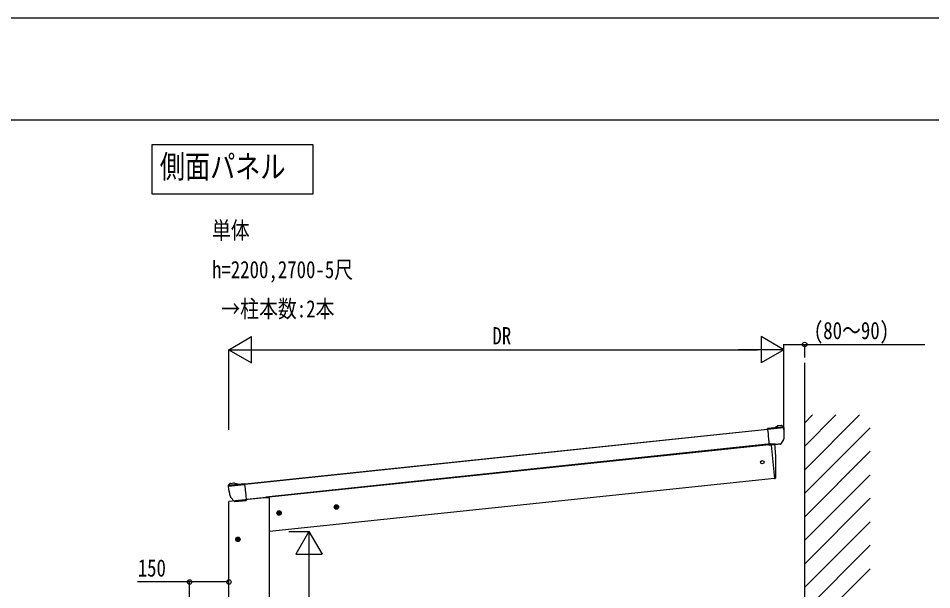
# Model space of a CAD drawing. Units: millimetres, scale not verified. Extents: x -8410 to 8410, y -5940 to 5940.
# Drawn here: x 647 to 4133, y 3756 to 5940 of the extents above; entities that cross this region are included whole.
import ezdxf
from ezdxf.enums import TextEntityAlignment as Align

# ---------------------------------------------------------------- set-up
doc = ezdxf.new("R2010")
doc.units = ezdxf.units.MM
doc.header["$LTSCALE"] = 30
for name, color, linetype in [('0-2_USER1', 3, 'Continuous'), ('0-4_YKK_13', 4, 'Continuous'), ('0-5_YKK_A1', 4, 'Continuous'), ('0-6_YKK_D', 6, 'Continuous'), ('0-7_YKK_ZWAK', 7, 'Continuous')]:
    doc.layers.add(name, color=color, linetype=linetype)
doc.styles.add('ＭＳ ゴシック', font='')
doc.styles.get('ＭＳ ゴシック').set_extended_font_data('MS Gothic')

msp = doc.modelspace()

# ---------------------------------------------------------------- linework, layer by layer
at = {"layer": '0-4_YKK_13'}
for p, q in [((3532.93, 4375.11), (3506.41, 4372.32)), ((3506.46, 4371.8), (3506.41, 4372.32)), ((3568.45, 4378.31), (3506.46, 4371.8)), ((3506.77, 4368.82), (3506.82, 4368.34)), ((3569.48, 4374.93), (3506.82, 4368.34)), ((3506.82, 4368.34), (3508.56, 4351.79)), ((3568.38, 4378.39), (3532.97, 4374.67)), ((3559.24, 4383.91), (3545.76, 4382.49)), ((3562.91, 4382.82), (3568.22, 4378.52)), ((3569.48, 4374.93), (3569.43, 4375.4)), ((3508.56, 4351.79), (3508.81, 4349.45)), ((3508.81, 4349.45), (3509.16, 4346.11)), ((3509.16, 4346.11), (3510.91, 4329.47)), ((3510.91, 4329.47), (3510.91, 4329.46)), ((3510.91, 4329.46), (3511.38, 4324.99)), ((3511.38, 4324.99), (3513.04, 4309.17)), ((3559.18, 4314.02), (3568.59, 4331)), ((3568.59, 4331), (3569.17, 4332.04)), ((3569.77, 4335.65), (3569.77, 4335.65)), ((3559.18, 4314.02), (3513.04, 4309.17)), ((3513.04, 4309.17), (3513.2, 4307.68)), ((3556.74, 4312.25), (3513.2, 4307.68)), ((3520.16, 4308.41), (3533.54, 4181.11)), ((3559.05, 4313.78), (3559.18, 4314.02)), ((1448.16, 4151.97), (1448.11, 4152.44)), ((1448.16, 4151.97), (1510.82, 4158.56)), ((1448.46, 4155.49), (1510.46, 4162.01)), ((1448.52, 4155.58), (1483.93, 4159.3)), ((1452.95, 4161.06), (1448.65, 4155.75)), ((1456.31, 4162.88), (1469.79, 4164.3)), ((1483.88, 4159.75), (1510.4, 4162.53)), ((1510.46, 4162.01), (1510.4, 4162.53)), ((1510.77, 4159.03), (1510.82, 4158.56)), ((1510.82, 4158.56), (1512.56, 4142)), ((3533.54, 4181.11), (3535.59, 4181.4)), ((1512.56, 4142), (1512.8, 4139.67)), ((1512.8, 4139.67), (1513.16, 4136.32)), ((1513.16, 4136.32), (1514.9, 4119.68)), ((1514.9, 4119.68), (1514.91, 4119.67)), ((1514.91, 4119.67), (1515.38, 4115.2)), ((1515.38, 4115.2), (1517.04, 4099.38)), ((1456.05, 4113.49), (1456.05, 4113.49)), ((1458.16, 4109.19), (1457.38, 4110.08)), ((1470.9, 4094.53), (1458.16, 4109.19)), ((1470.9, 4094.53), (1517.04, 4099.38)), ((1471.08, 4094.33), (1470.9, 4094.53)), ((1473.66, 4093.31), (1517.19, 4097.89)), ((1517.04, 4099.38), (1517.19, 4097.89))]:
    msp.add_line(p, q, dxfattribs=at)
for points in [[(3569.31, 4376.51), (3569.43, 4375.4), (3506.77, 4368.82), (3506.46, 4371.8)], [(3532.97, 4374.67), (3532.93, 4375.11), (3544.53, 4382.08)], [(3520.16, 4308.41), (3519.64, 4313.38), (3534.06, 4314.9)], [(1448, 4153.55), (1448.11, 4152.44), (1510.77, 4159.03), (1510.46, 4162.01)], [(1483.93, 4159.3), (1483.88, 4159.75), (1471.08, 4164.15)]]:
    msp.add_lwpolyline(points, dxfattribs=at)
msp.add_circle((3486.75, 4243.66), 6.5, dxfattribs=at)
for centre, radius, start, end in [((3546.07, 4379.51), 3, 96, 121), ((3559.76, 4378.94), 5, 51, 96), ((3566.33, 4376.19), 3, 47.00829, 51), ((3566.33, 4376.19), 3, 44.91872, 47.00829), ((3566.33, 4376.19), 3, 6.00886, 44.90986), ((3368.59, 4353.81), 202, 1.27412, 6), ((3368.59, 4353.81), 202, 0.60468, 1.27412), ((3566.55, 4333.49), 3, 331, 354.13916), ((3368.59, 4353.81), 202, 354.13916, 354.83996), ((3368.59, 4353.81), 202, 354.84216, 359.64598), ((3368.59, 4353.81), 202, 359.64598, 0.60468), ((2638.94, 4221.32), 900, 357.63919, 5.96818), ((3556.43, 4315.24), 3, 276, 331), ((3535.18, 4184.37), 3, 278, 357.63919), ((1450.98, 4153.86), 3, 147.09014, 185.99114), ((1649.06, 4173.08), 202, 186, 190.72588), ((1450.98, 4153.86), 3, 144.99171, 147.08128), ((1450.98, 4153.86), 3, 141, 144.99171), ((1456.83, 4157.91), 5, 96, 141), ((1470.11, 4161.32), 3, 71, 96), ((1649.06, 4173.08), 202, 190.72588, 191.39532), ((1649.06, 4173.08), 202, 191.39532, 192.35402), ((1649.06, 4173.08), 202, 192.35402, 197.15784), ((1649.06, 4173.08), 202, 197.16004, 197.86084), ((1459.65, 4112.05), 3, 197.86084, 221), ((1473.34, 4096.3), 3, 221, 276)]:
    msp.add_arc(centre, radius, start, end, dxfattribs=at)
at = {"layer": '0-5_YKK_A1'}
for p, q in [((3648.59, 1478.54), (3648.59, 4623.05)), ((3648.59, 4394.72), (3678.06, 4424.2)), ((3648.59, 4304.92), (3767.87, 4424.2)), ((3648.59, 4215.12), (3857.67, 4424.2)), ((1512.6, 4160.75), (3506.62, 4370.33)), ((1512.64, 4160.33), (3506.66, 4369.91)), ((3648.59, 4125.32), (3898.59, 4375.32)), ((3512.89, 4310.66), (1518.87, 4101.08)), ((3519.64, 4313.38), (1591.8, 4110.76)), ((3648.59, 4035.51), (3898.59, 4285.51)), ((3648.59, 3945.71), (3898.59, 4195.71)), ((3533.54, 4181.11), (1605.7, 3978.49)), ((1586.2, 4107.54), (1450.7, 4093.3)), ((1450.7, 928.54), (1450.7, 4093.3)), ((1606.2, 4107.54), (1586.2, 4107.54)), ((1591.8, 4110.76), (1592.14, 4107.54)), ((1606.2, 928.54), (1606.2, 4107.54)), ((1860.42, 4080.17), (1854.34, 4075.76)), ((1862.25, 4062.76), (1860.16, 4082.66)), ((1867.27, 4077.12), (1860.42, 4080.17)), ((3648.59, 3855.91), (3898.59, 4105.91)), ((1652.35, 4050.76), (1632.46, 4048.67)), ((1641.62, 4057.18), (1635.55, 4052.77)), ((1635.55, 4052.77), (1636.33, 4045.3)), ((1636.33, 4045.3), (1643.19, 4042.25)), ((1643.45, 4039.77), (1641.36, 4059.66)), ((1648.48, 4054.13), (1641.62, 4057.18)), ((1871.15, 4073.76), (1851.26, 4071.66)), ((1854.34, 4075.76), (1855.13, 4068.3)), ((1855.13, 4068.3), (1861.99, 4065.25)), ((3648.59, 3766.11), (3898.59, 4016.11)), ((1495.14, 3950.03), (1475.25, 3947.94)), ((1484.41, 3956.45), (1478.33, 3952.04)), ((1478.33, 3952.04), (1479.12, 3944.58)), ((1479.12, 3944.58), (1485.97, 3941.52)), ((1486.24, 3939.04), (1484.15, 3958.93)), ((1491.26, 3953.4), (1484.41, 3956.45)), ((3648.59, 3676.3), (3898.59, 3926.3)), ((3648.59, 3586.5), (3898.59, 3836.5))]:
    msp.add_line(p, q, dxfattribs=at)
msp.add_lwpolyline([(1157.77, 5457.65), (1771.52, 5457.65), (1771.52, 5268.36), (1157.77, 5268.36)], close=True, dxfattribs=at)
for points in [[(1643.19, 4042.25), (1649.26, 4046.66), (1648.48, 4054.13)], [(1861.99, 4065.25), (1868.06, 4069.66), (1867.27, 4077.12)], [(1485.97, 3941.52), (1492.05, 3945.94), (1491.26, 3953.4)]]:
    msp.add_lwpolyline(points, dxfattribs=at)
for centre, radius in [((1861.2, 4072.71), 8.5), ((1861.2, 4072.71), 7.7), ((1642.41, 4049.71), 8.5), ((1642.41, 4049.71), 7.7), ((1642.41, 4049.71), 6.5), ((1861.2, 4072.71), 6.5), ((1485.19, 3948.99), 8.5), ((1485.19, 3948.99), 7.7), ((1485.19, 3948.99), 6.5)]:
    msp.add_circle(centre, radius, dxfattribs=at)
at = {"layer": '0-6_YKK_D'}
for p, q in [((1450.2, 4673.41), (1536.8, 4723.41)), ((1536.8, 4623.41), (1536.8, 4723.41)), ((3568.59, 4673.41), (3481.98, 4723.41)), ((3481.98, 4723.41), (3481.98, 4623.41)), ((1450.2, 4366.94), (1450.2, 4674.41)), ((1450.2, 4673.41), (1536.8, 4623.41)), ((1450.2, 4673.41), (1623.41, 4673.41)), ((1550.2, 4673.41), (3468.59, 4673.41)), ((3568.59, 4673.41), (3395.38, 4673.41)), ((3568.59, 4673.41), (3481.98, 4623.41)), ((3568.59, 4386.94), (3568.59, 4694.41)), ((3568.59, 4366.94), (3568.59, 4674.41)), ((3648.59, 4644.05), (3648.59, 4694.41)), ((1680.07, 3978.49), (1757.2, 3978.49)), ((1756.2, 3978.49), (1706.2, 3891.88)), ((1756.2, 3978.49), (1806.2, 3891.88)), ((1756.2, 3978.49), (1756.2, 3805.28)), ((1706.2, 3891.88), (1806.2, 3891.88)), ((1756.2, 3878.49), (1756.2, 1578.54)), ((1300.7, 3683.66), (1300.7, 3787.15))]:
    msp.add_line(p, q, dxfattribs=at)
for points in [[(3568.59, 4693.41), (3648.59, 4693.41), (4106.59, 4693.41)], [(1450.7, 3786.15), (1300.7, 3786.15), (1101.9, 3786.15)]]:
    msp.add_lwpolyline(points, dxfattribs=at)
for centre in [(3648.59, 4693.41), (1300.7, 3786.15), (1450.7, 3786.15)]:
    msp.add_circle(centre, 8.5, dxfattribs=at)
at = {"layer": '0-7_YKK_ZWAK'}
msp.add_line((7790.04, 5550), (-7809.96, 5550), dxfattribs=at)
msp.add_lwpolyline([(-8410, -5940), (8410, -5940), (8410, 5940), (-8410, 5940)], close=True, dxfattribs=at)

# ---------------------------------------------------------------- texts
at = {"layer": '0-2_USER1', "style": 'ＭＳ ゴシック', "width": 0.8}
for s, height, p in [('側面パネル', 87.98, (1187.13, 5303)), ('単体', 65.98, (1386.13, 5077)), ('h=2200,2700-5尺', 65.98, (1386.13, 4927)), (' →柱本数:2本', 65.98, (1386.13, 4777))]:
    msp.add_text(s, height=height, dxfattribs=at).set_placement(p, align=Align.BOTTOM_LEFT)
at = {"layer": '0-6_YKK_D', "style": 'ＭＳ ゴシック', "width": 0.8}
for s, p in [('(80～90)', (3683.39, 4694.21)), ('DR', (2456.59, 4674.21)), ('150', (1102.7, 3786.95))]:
    msp.add_text(s, height=65.98, dxfattribs=at).set_placement(p, align=Align.BOTTOM_LEFT)

doc.saveas('drawing.dxf')
